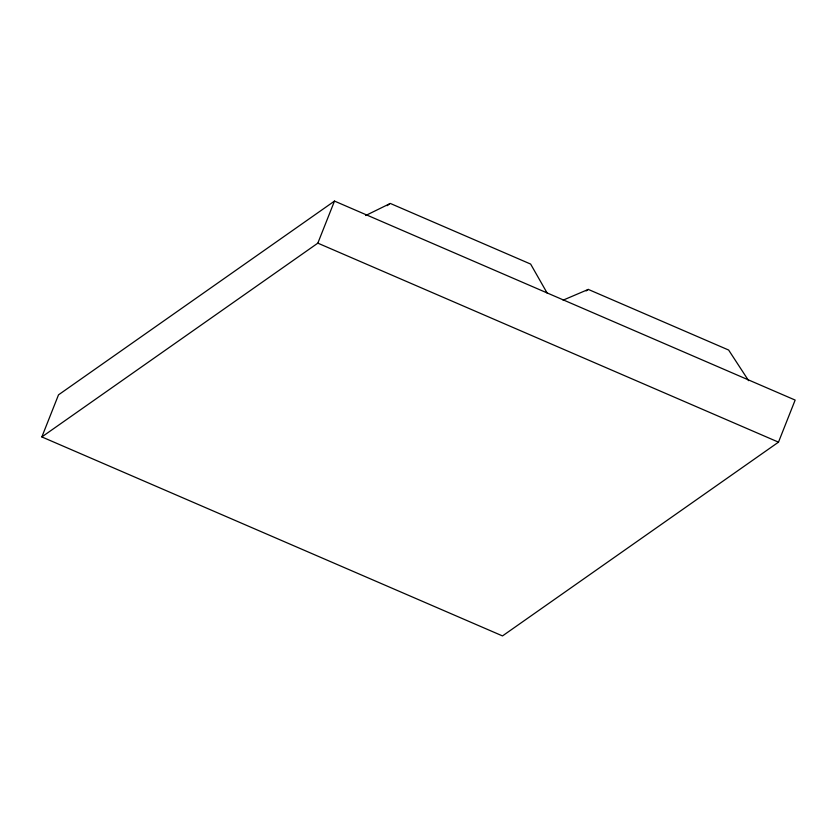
<?xml version="1.0" encoding="UTF-8"?>
<svg xmlns="http://www.w3.org/2000/svg" width="837" height="837" viewBox="0 0 837 837"><rect width="100%" height="100%" fill="white"/><g stroke="black" fill="none" stroke-linecap="round" stroke-linejoin="round"><path stroke-width="1.26" d="M41.85 436.924L58.506 394.844L334.497 201.079L795.15 400.076L778.494 442.156L502.503 635.921L41.85 436.924L317.83 243.148L334.497 201.079M387.081 205.693L389.226 204.186M586.162 290.92L588.296 289.414L728.629 350.033L748.613 380.668M365.675 215.517L390.293 203.443L530.627 264.063L547.157 293.086M563.113 300.148L588.296 289.414M317.83 243.148L778.494 442.156"/></g></svg>
